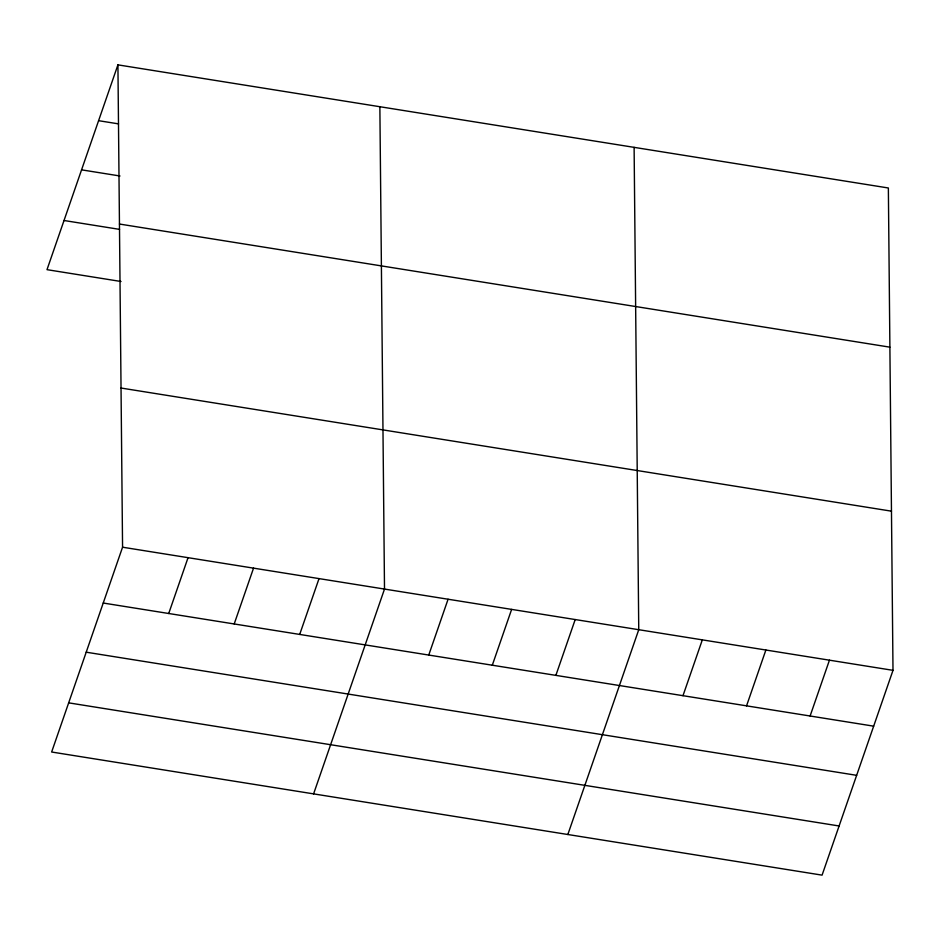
<?xml version="1.0" encoding="UTF-8"?>
<svg xmlns="http://www.w3.org/2000/svg" width="940" height="940" viewBox="0 0 940 940"><rect width="100%" height="100%" fill="white"/><g stroke="black" fill="none" stroke-linecap="round" stroke-linejoin="round"><path stroke-width="1.41" d="M117.923 64.86L122.564 547.209L51.641 752.012L822.077 875.14L893 670.337L888.359 187.988L117.923 64.86L47 269.663L121.025 281.495M168.718 613.503L188.047 557.678M234.201 623.96L253.542 568.148M299.696 634.43L319.024 578.605M313.596 793.877L384.507 589.074L379.866 106.725M428.746 655.062L448.075 599.238M492.302 665.215L511.63 609.39M555.869 675.378L575.198 619.554M567.842 834.509L638.754 629.706L634.112 147.357M682.981 695.694L702.321 639.87M746.548 705.846L765.877 650.022M810.104 716.01L829.444 660.186M98.583 120.684L118.522 123.869M81.569 169.846L120.003 175.992M119.451 224.037L889.886 347.166M64.026 220.501L119.544 229.372M121.025 388.032L891.473 511.172M122.564 547.209L893 670.337M103.236 603.034L873.671 726.162M86.21 652.195L856.645 775.324M68.667 702.85L839.103 825.978"/></g></svg>
